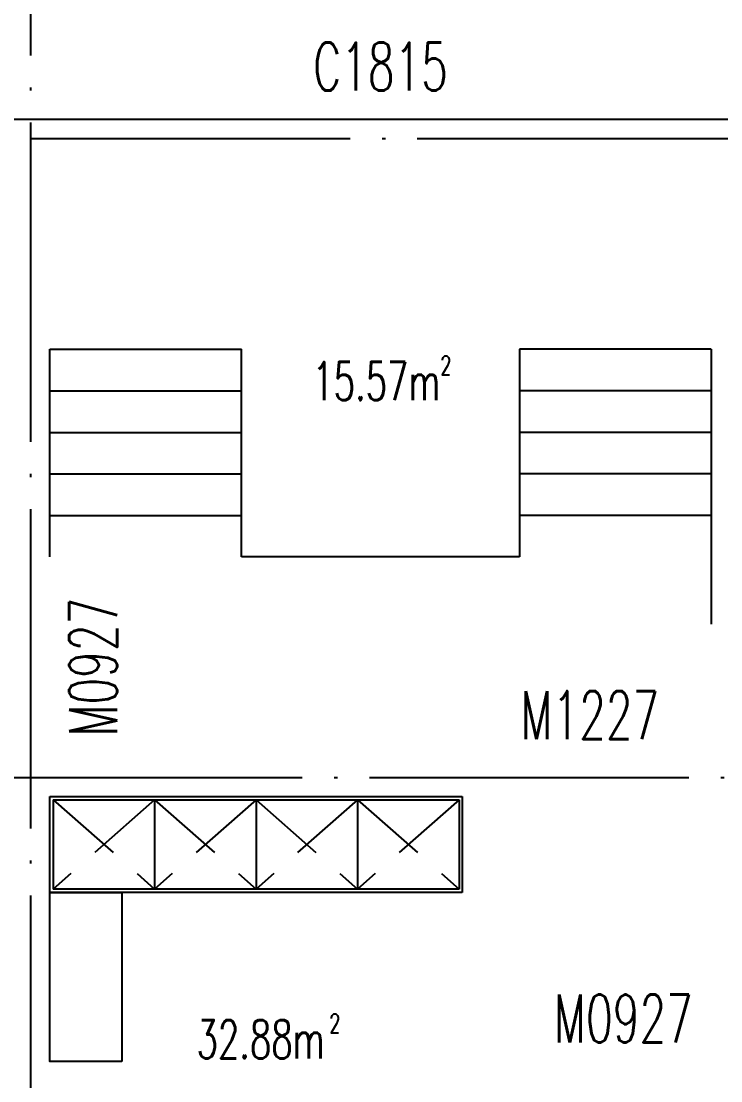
# Model space of a CAD drawing. Extents: x 68243 to 108563, y 14962 to 43474.
# Drawn here: x 84834 to 89214, y 30205 to 36839 of the extents above; entities that cross this region are included whole.
import ezdxf
from ezdxf.enums import TextEntityAlignment as Align

# ---------------------------------------------------------------- set-up
doc = ezdxf.new("R2010")
doc.units = 0
doc.header["$LTSCALE"] = 1000
doc.header["$MEASUREMENT"] = 0
doc.linetypes.add('DASH', pattern=[0.35, 0.25, -0.1])
doc.linetypes.add('DOTE', pattern=[2.42, 2, -0.2, 0.02, -0.2])
for name, color, linetype in [('A-DOTE', 1, 'Continuous'), ('A-STAIR', 2, 'Continuous'), ('A-WINDOW-TEXT', 7, 'Continuous'), ('A-房间名称', 7, 'Continuous'), ('A-立面看线', 7, 'Continuous')]:
    doc.layers.add(name, color=color, linetype=linetype)
doc.styles.add('_TCH_WINDOW', font='SIMPLEX', dxfattribs={"height": 3.5, "bigfont": 'GBCBIG'})

# ---------------------------------------------------------------- blocks, each defined once
blk = doc.blocks.new('*U66')
at = {"color": 0}
for p, q in [((2581, 0), (0, 0)), ((0, 0), (0, -600)), ((2581, -600), (2581, 0)), ((0, -600), (2581, -600))]:
    blk.add_line(p, q, dxfattribs=at)
at = {"color": 0, "linetype": 'Continuous'}
for p, q in [((2561, -20), (20, -20)), ((20, -20), (20, -580)), ((655.2, -20), (655.2, -580)), ((1290.5, -20), (1290.5, -580)), ((1925.7, -20), (1925.7, -580)), ((2561, -20), (2561, -580)), ((20, -580), (2561, -580))]:
    blk.add_line(p, q, dxfattribs=at)
at = {"color": 0, "linetype": 'DASH', "ltscale": 2}
for p, q in [((655.2, -20), (20, -580)), ((20, -20), (655.2, -580)), ((655.2, -20), (1290.5, -580)), ((1290.5, -20), (655.2, -580)), ((1925.7, -20), (1290.5, -580)), ((1290.5, -20), (1925.7, -580)), ((1925.7, -20), (2561, -580)), ((2561, -20), (1925.7, -580))]:
    blk.add_line(p, q, dxfattribs=at)
at = {"color": 0, "linetype": 'DASH', "ltscale": 90}
blk.add_line((2561, -20), (2561, -580), dxfattribs=at)

msp = doc.modelspace()

# ---------------------------------------------------------------- linework, layer by layer
at = {"layer": 'A-DOTE', "linetype": 'DOTE'}
for p, q in [((84893.7, 24525.2), (84893.7, 37225.2)), ((84893.7, 36105.2), (98773.7, 36105.2)), ((77333.7, 32105.2), (93273.7, 32105.2))]:
    msp.add_line(p, q, dxfattribs=at)
at = {"layer": 'A-STAIR'}
for p, q in [((85013.7, 34655.3), (85013.7, 34785.2)), ((85013.7, 34785.2), (86213.7, 34785.2)), ((86213.7, 34655.3), (86213.7, 34785.2)), ((87953.7, 34785.2), (87953.7, 33485.2)), ((89153.7, 34785.2), (87953.7, 34785.2)), ((89153.7, 34785.2), (89153.7, 33065.2)), ((85013.7, 33485.2), (85013.7, 34655.2)), ((86213.7, 33485.2), (86213.7, 34655.2)), ((85013.7, 34525.2), (86213.7, 34525.2)), ((89153.7, 34525.2), (87953.7, 34525.2)), ((85013.7, 34265.2), (86213.7, 34265.2)), ((89153.7, 34265.2), (87953.7, 34265.2)), ((85013.7, 34005.2), (86213.7, 34005.2)), ((89153.7, 34005.2), (87953.7, 34005.2)), ((85013.7, 33745.2), (86213.7, 33745.2)), ((89153.7, 33745.2), (87953.7, 33745.2))]:
    msp.add_line(p, q, dxfattribs=at)
msp.add_lwpolyline([(87953.7, 33485.2), (86213.7, 33485.2)], dxfattribs=at)
at = {"layer": 'A-立面看线'}
msp.add_lwpolyline([(84773.7, 36225.2), (97773.7, 36225.2), (97773.7, 25525.2), (93573.7, 25525.2), (93573.7, 23545.2), (88970.9, 23545.2), (88976.5, 25525.2), (84773.7, 25525.2), (84773.7, 36225.2)], dxfattribs=at)
msp.add_lwpolyline([(85463.7, 30325.2), (85013.7, 30325.2), (85013.7, 31385.2), (85463.7, 31385.2)], close=True, dxfattribs=at)

# ---------------------------------------------------------------- block references
at = {"layer": 'A-立面看线', "xscale": -1, "rotation": 359.9999999989764}
msp.add_blockref('*U66', (87594.7, 31985.2), dxfattribs=at)

# ---------------------------------------------------------------- texts
at = {"layer": 'A-WINDOW-TEXT', "style": '_TCH_WINDOW', "width": 0.65}
for s, p in [('C1815', (87083.7, 36555.2)), ('M1227', (88393.7, 32495.2)), ('M0927', (88603.7, 30595.2))]:
    msp.add_text(s, height=300, dxfattribs=at).set_placement(p, align=Align.MIDDLE_CENTER)
msp.add_text('M0927', height=300, rotation=90, dxfattribs=at).set_placement((85283.7, 32795.2), align=Align.MIDDLE_CENTER)
at = {"layer": 'A-房间名称', "color": 7, "style": '_TCH_WINDOW', "width": 0.65}
for s, height, p in [('15.57m', 240, (86656.6, 34465.8)), ('2', 120, (87458.8, 34624.7)), ('32.88m', 240, (85931.7, 30345.8)), ('2', 120, (86763.7, 30504.7))]:
    msp.add_text(s, height=height, dxfattribs=at).set_placement(p)

doc.saveas('drawing.dxf')
